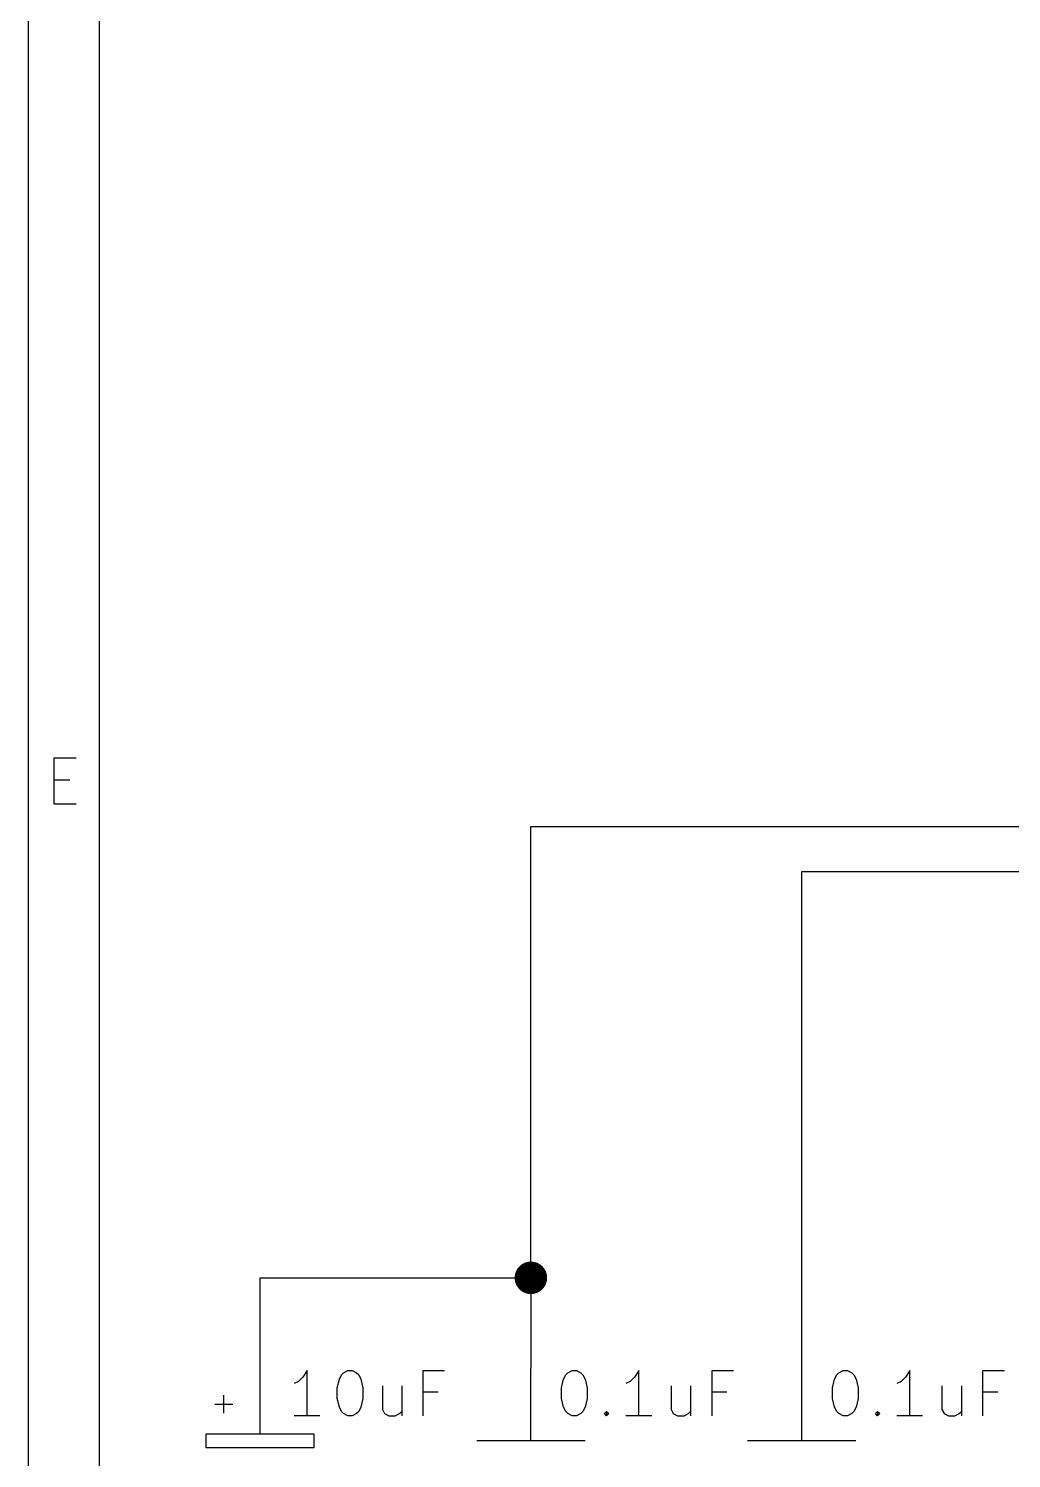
# Model space of a CAD drawing. Header units: inches. Extents: x 0.4 to 16.1, y -11.3 to -0.4.
# Drawn here: x 0.394 to 1.482, y -10 to -8.417 of the extents above; entities that cross this region are included whole.
import ezdxf

# ---------------------------------------------------------------- set-up
doc = ezdxf.new("R2010")
doc.units = ezdxf.units.IN
doc.header["$MEASUREMENT"] = 0
for name, color, linetype in [('GREENSIXTYFIVE', 129, 'CONTINUOUS'), ('LIGHTGREEN', 92, 'CONTINUOUS'), ('RED', 14, 'CONTINUOUS')]:
    doc.layers.add(name, color=color, linetype=linetype)

msp = doc.modelspace()

# ---------------------------------------------------------------- linework, layer by layer
at = {"layer": 'GREENSIXTYFIVE', "linetype": 'CONTINUOUS'}
for p, q in [((0.6974, -9.9099), (0.6926, -9.9147)), ((0.7021, -9.9028), (0.6974, -9.9099)), ((0.7021, -9.9528), (0.7021, -9.9028)), ((0.7355, -9.9219), (0.7379, -9.9123)), ((0.7379, -9.9123), (0.7402, -9.9076)), ((0.7402, -9.9076), (0.7426, -9.9052)), ((0.7426, -9.9052), (0.7474, -9.9028)), ((0.7474, -9.9028), (0.7521, -9.9028)), ((0.7521, -9.9028), (0.7569, -9.9052)), ((0.7569, -9.9052), (0.7593, -9.9076)), ((0.7593, -9.9076), (0.7617, -9.9123)), ((0.7617, -9.9123), (0.764, -9.9219)), ((0.8307, -9.9528), (0.8307, -9.9028)), ((0.8307, -9.9028), (0.8545, -9.9028)), ((0.9839, -9.9218), (0.9863, -9.9123)), ((0.9839, -9.9218), (0.9863, -9.9123)), ((0.9863, -9.9123), (0.9887, -9.9076)), ((0.9863, -9.9123), (0.9887, -9.9076)), ((0.9887, -9.9076), (0.991, -9.9052)), ((0.9887, -9.9076), (0.991, -9.9052)), ((0.991, -9.9052), (0.9958, -9.9028)), ((0.991, -9.9052), (0.9958, -9.9028)), ((0.9958, -9.9028), (1.0006, -9.9028)), ((0.9958, -9.9028), (1.0006, -9.9028)), ((1.0006, -9.9028), (1.0053, -9.9052)), ((1.0006, -9.9028), (1.0053, -9.9052)), ((1.0053, -9.9052), (1.0077, -9.9076)), ((1.0053, -9.9052), (1.0077, -9.9076)), ((1.0077, -9.9076), (1.0101, -9.9123)), ((1.0077, -9.9076), (1.0101, -9.9123)), ((1.0101, -9.9123), (1.0125, -9.9218)), ((1.0101, -9.9123), (1.0125, -9.9218)), ((1.0649, -9.9099), (1.0601, -9.9147)), ((1.0649, -9.9099), (1.0601, -9.9147)), ((1.0696, -9.9028), (1.0649, -9.9099)), ((1.0696, -9.9028), (1.0649, -9.9099)), ((1.0696, -9.9528), (1.0696, -9.9028)), ((1.0696, -9.9528), (1.0696, -9.9028)), ((1.1506, -9.9528), (1.1506, -9.9028)), ((1.1506, -9.9028), (1.1744, -9.9028)), ((1.1506, -9.9528), (1.1506, -9.9028)), ((1.1506, -9.9028), (1.1744, -9.9028)), ((1.2839, -9.9218), (1.2863, -9.9123)), ((1.2839, -9.9218), (1.2863, -9.9123)), ((1.2863, -9.9123), (1.2887, -9.9076)), ((1.2863, -9.9123), (1.2887, -9.9076)), ((1.2887, -9.9076), (1.291, -9.9052)), ((1.2887, -9.9076), (1.291, -9.9052)), ((1.291, -9.9052), (1.2958, -9.9028)), ((1.291, -9.9052), (1.2958, -9.9028)), ((1.2958, -9.9028), (1.3006, -9.9028)), ((1.2958, -9.9028), (1.3006, -9.9028)), ((1.3006, -9.9028), (1.3053, -9.9052)), ((1.3006, -9.9028), (1.3053, -9.9052)), ((1.3053, -9.9052), (1.3077, -9.9076)), ((1.3053, -9.9052), (1.3077, -9.9076)), ((1.3077, -9.9076), (1.3101, -9.9123)), ((1.3077, -9.9076), (1.3101, -9.9123)), ((1.3101, -9.9123), (1.3125, -9.9218)), ((1.3101, -9.9123), (1.3125, -9.9218)), ((1.3649, -9.9099), (1.3601, -9.9147)), ((1.3649, -9.9099), (1.3601, -9.9147)), ((1.3696, -9.9028), (1.3649, -9.9099)), ((1.3696, -9.9028), (1.3649, -9.9099)), ((1.3696, -9.9528), (1.3696, -9.9028)), ((1.3696, -9.9528), (1.3696, -9.9028)), ((1.4506, -9.9528), (1.4506, -9.9028)), ((1.4506, -9.9028), (1.4744, -9.9028)), ((1.4506, -9.9528), (1.4506, -9.9028)), ((1.4506, -9.9028), (1.4744, -9.9028)), ((0.6926, -9.9147), (0.6879, -9.9171)), ((0.7355, -9.9338), (0.7355, -9.9219)), ((0.764, -9.9219), (0.764, -9.9338)), ((0.7855, -9.9195), (0.7855, -9.9457)), ((0.8069, -9.9195), (0.8069, -9.9528)), ((0.8474, -9.9266), (0.8307, -9.9266)), ((0.9839, -9.9338), (0.9839, -9.9218)), ((0.9839, -9.9338), (0.9839, -9.9218)), ((1.0125, -9.9218), (1.0125, -9.9338)), ((1.0125, -9.9218), (1.0125, -9.9338)), ((1.0601, -9.9147), (1.0553, -9.9171)), ((1.0601, -9.9147), (1.0553, -9.9171)), ((1.1053, -9.9195), (1.1053, -9.9457)), ((1.1053, -9.9195), (1.1053, -9.9457)), ((1.1268, -9.9195), (1.1268, -9.9528)), ((1.1268, -9.9195), (1.1268, -9.9528)), ((1.1672, -9.9266), (1.1506, -9.9266)), ((1.1672, -9.9266), (1.1506, -9.9266)), ((1.2839, -9.9338), (1.2839, -9.9218)), ((1.2839, -9.9338), (1.2839, -9.9218)), ((1.3125, -9.9218), (1.3125, -9.9338)), ((1.3125, -9.9218), (1.3125, -9.9338)), ((1.3601, -9.9147), (1.3553, -9.9171)), ((1.3601, -9.9147), (1.3553, -9.9171)), ((1.4053, -9.9195), (1.4053, -9.9457)), ((1.4053, -9.9195), (1.4053, -9.9457)), ((1.4268, -9.9195), (1.4268, -9.9528)), ((1.4268, -9.9195), (1.4268, -9.9528)), ((1.4672, -9.9266), (1.4506, -9.9266)), ((1.4672, -9.9266), (1.4506, -9.9266)), ((0.7379, -9.9433), (0.7355, -9.9338)), ((0.7402, -9.948), (0.7379, -9.9433)), ((0.7617, -9.9433), (0.7593, -9.948)), ((0.764, -9.9338), (0.7617, -9.9433)), ((0.9863, -9.9433), (0.9839, -9.9338)), ((0.9863, -9.9433), (0.9839, -9.9338)), ((0.9887, -9.948), (0.9863, -9.9433)), ((0.9887, -9.948), (0.9863, -9.9433)), ((1.0101, -9.9433), (1.0077, -9.948)), ((1.0101, -9.9433), (1.0077, -9.948)), ((1.0125, -9.9338), (1.0101, -9.9433)), ((1.0125, -9.9338), (1.0101, -9.9433)), ((1.2863, -9.9433), (1.2839, -9.9338)), ((1.2863, -9.9433), (1.2839, -9.9338)), ((1.2887, -9.948), (1.2863, -9.9433)), ((1.2887, -9.948), (1.2863, -9.9433)), ((1.3101, -9.9433), (1.3077, -9.948)), ((1.3101, -9.9433), (1.3077, -9.948)), ((1.3125, -9.9338), (1.3101, -9.9433)), ((1.3125, -9.9338), (1.3101, -9.9433)), ((0.7164, -9.9528), (0.6879, -9.9528)), ((0.7426, -9.9504), (0.7402, -9.948)), ((0.7474, -9.9528), (0.7426, -9.9504)), ((0.7521, -9.9528), (0.7474, -9.9528)), ((0.7569, -9.9504), (0.7521, -9.9528)), ((0.7593, -9.948), (0.7569, -9.9504)), ((0.7855, -9.9457), (0.7879, -9.9504)), ((0.7879, -9.9504), (0.7926, -9.9528)), ((0.7926, -9.9528), (0.7998, -9.9528)), ((0.7998, -9.9528), (0.8045, -9.9504)), ((0.8045, -9.9504), (0.8069, -9.948)), ((0.991, -9.9504), (0.9887, -9.948)), ((0.991, -9.9504), (0.9887, -9.948)), ((0.9958, -9.9528), (0.991, -9.9504)), ((0.9958, -9.9528), (0.991, -9.9504)), ((1.0006, -9.9528), (0.9958, -9.9528)), ((1.0006, -9.9528), (0.9958, -9.9528)), ((1.0053, -9.9504), (1.0006, -9.9528)), ((1.0053, -9.9504), (1.0006, -9.9528)), ((1.0077, -9.948), (1.0053, -9.9504)), ((1.0077, -9.948), (1.0053, -9.9504)), ((1.0315, -9.9504), (1.0339, -9.948)), ((1.0315, -9.9504), (1.0339, -9.948)), ((1.0339, -9.9528), (1.0315, -9.9504)), ((1.0339, -9.9528), (1.0315, -9.9504)), ((1.0339, -9.948), (1.0363, -9.9504)), ((1.0339, -9.948), (1.0339, -9.9528)), ((1.0339, -9.948), (1.0363, -9.9504)), ((1.0339, -9.948), (1.0339, -9.9528)), ((1.0363, -9.9504), (1.0339, -9.9528)), ((1.0363, -9.9504), (1.0339, -9.9528)), ((1.0839, -9.9528), (1.0553, -9.9528)), ((1.0839, -9.9528), (1.0553, -9.9528)), ((1.1053, -9.9457), (1.1077, -9.9504)), ((1.1053, -9.9457), (1.1077, -9.9504)), ((1.1077, -9.9504), (1.1125, -9.9528)), ((1.1077, -9.9504), (1.1125, -9.9528)), ((1.1125, -9.9528), (1.1196, -9.9528)), ((1.1125, -9.9528), (1.1196, -9.9528)), ((1.1196, -9.9528), (1.1244, -9.9504)), ((1.1196, -9.9528), (1.1244, -9.9504)), ((1.1244, -9.9504), (1.1268, -9.948)), ((1.1244, -9.9504), (1.1268, -9.948)), ((1.291, -9.9504), (1.2887, -9.948)), ((1.291, -9.9504), (1.2887, -9.948)), ((1.2958, -9.9528), (1.291, -9.9504)), ((1.2958, -9.9528), (1.291, -9.9504)), ((1.3006, -9.9528), (1.2958, -9.9528)), ((1.3006, -9.9528), (1.2958, -9.9528)), ((1.3053, -9.9504), (1.3006, -9.9528)), ((1.3053, -9.9504), (1.3006, -9.9528)), ((1.3077, -9.948), (1.3053, -9.9504)), ((1.3077, -9.948), (1.3053, -9.9504)), ((1.3315, -9.9504), (1.3339, -9.948)), ((1.3315, -9.9504), (1.3339, -9.948)), ((1.3339, -9.9528), (1.3315, -9.9504)), ((1.3339, -9.9528), (1.3315, -9.9504)), ((1.3339, -9.948), (1.3363, -9.9504)), ((1.3339, -9.948), (1.3339, -9.9528)), ((1.3339, -9.948), (1.3363, -9.9504)), ((1.3339, -9.948), (1.3339, -9.9528)), ((1.3363, -9.9504), (1.3339, -9.9528)), ((1.3363, -9.9504), (1.3339, -9.9528)), ((1.3839, -9.9528), (1.3553, -9.9528)), ((1.3839, -9.9528), (1.3553, -9.9528)), ((1.4053, -9.9457), (1.4077, -9.9504)), ((1.4053, -9.9457), (1.4077, -9.9504)), ((1.4077, -9.9504), (1.4125, -9.9528)), ((1.4077, -9.9504), (1.4125, -9.9528)), ((1.4125, -9.9528), (1.4196, -9.9528)), ((1.4125, -9.9528), (1.4196, -9.9528)), ((1.4196, -9.9528), (1.4244, -9.9504)), ((1.4196, -9.9528), (1.4244, -9.9504)), ((1.4244, -9.9504), (1.4268, -9.948)), ((1.4244, -9.9504), (1.4268, -9.948))]:
    msp.add_line(p, q, dxfattribs=at)
at = {"layer": 'LIGHTGREEN', "linetype": 'CONTINUOUS'}
for p, q in [((0.95, -9.3), (2.65, -9.3)), ((0.95, -9.8), (0.95, -9.3)), ((1.25, -9.35), (2.55, -9.35)), ((1.25, -9.9), (1.25, -9.35)), ((0.65, -9.9), (0.65, -9.8)), ((0.65, -9.8), (0.95, -9.8)), ((0.95, -9.8), (0.95, -9.9))]:
    msp.add_line(p, q, dxfattribs=at)
at = {"layer": 'LIGHTGREEN', "const_width": 0.018}
msp.add_lwpolyline([(0.941, -9.8, 1), (0.959, -9.8, 1)], format="xyb", close=True, dxfattribs=at)
at = {"layer": 'RED', "linetype": 'CONTINUOUS'}
for p, q in [((0.3937, -11.2993), (0.3937, -0.3937)), ((0.4724, -11.2206), (0.4724, -0.4724)), ((0.4221, -9.2753), (0.4221, -9.2242)), ((0.4221, -9.2242), (0.4465, -9.2242)), ((0.4221, -9.2485), (0.4392, -9.2485)), ((0.4465, -9.2753), (0.4221, -9.2753)), ((0.65, -9.973), (0.65, -9.9)), ((0.95, -9.98), (0.95, -9.9)), ((0.95, -9.98), (0.95, -9.9)), ((1.25, -9.98), (1.25, -9.9)), ((1.25, -9.98), (1.25, -9.9)), ((0.6, -9.94), (0.62, -9.94)), ((0.61, -9.95), (0.61, -9.93)), ((0.59, -9.973), (0.59, -9.988)), ((0.71, -9.973), (0.59, -9.973)), ((0.71, -9.988), (0.71, -9.973)), ((0.59, -9.988), (0.71, -9.988)), ((0.89, -9.98), (1.01, -9.98)), ((1.19, -9.98), (1.31, -9.98))]:
    msp.add_line(p, q, dxfattribs=at)

doc.saveas('drawing.dxf')
